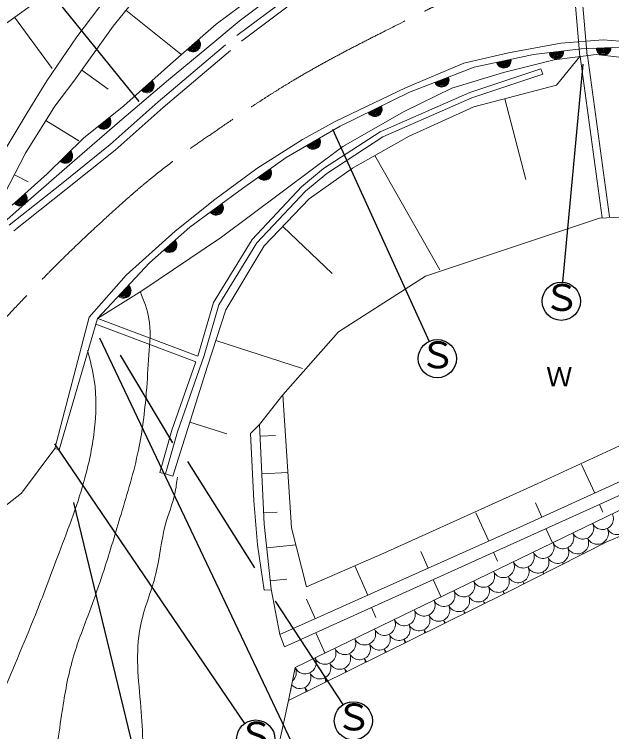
# Model space of a CAD drawing. Units: millimetres, scale not verified. Extents: x 175845757 to 176485757, y 60503629 to 60863629.
# Drawn here: x 175942553 to 175983204, y 60754455 to 60803299 of the extents above; entities that cross this region are included whole.
import ezdxf
from ezdxf.enums import TextEntityAlignment as Align

# ---------------------------------------------------------------- set-up
doc = ezdxf.new("R2010")
doc.units = ezdxf.units.MM
doc.header["$LTSCALE"] = 1000
doc.linetypes.add('CHAIN', pattern=[18.5, 12, -1.5, 3.5, -1.5])
doc.linetypes.add('DASHED', pattern=[7.5, 6, -1.5])
for name, color, linetype, lineweight in [('M-BGD', 7, 'Continuous', 13), ('M-BMK', 2, 'CHAIN', 13), ('M-STR-HTXT', 7, 'Continuous', 25)]:
    doc.layers.add(name, color=color, linetype=linetype, lineweight=lineweight)
doc.layers.add('M-BMK-HTXT', color=7, linetype='Continuous')
doc.styles.add('ＭＳ ゴシック', font='')
doc.styles.get('ＭＳ ゴシック').set_extended_font_data('MS Gothic')

msp = doc.modelspace()

# ---------------------------------------------------------------- linework, layer by layer
at = {"layer": 'M-BGD'}
for p, q in [((175980129, 60811049), (175981040, 60800423)), ((175980627, 60811092), (175981538, 60800465)), ((175951820, 60805661), (175949277, 60802488)), ((175959937, 60805357), (175956293, 60802633)), ((175940377, 60801501), (175945015, 60804898)), ((175946803, 60801769), (175948926, 60804585)), ((175953883, 60800580), (175950147, 60803573)), ((175957854, 60802827), (175959211, 60803845)), ((175945127, 60799603), (175942564, 60803103)), ((175949277, 60802488), (175946612, 60798757)), ((175956293, 60802633), (175953170, 60799901)), ((175955649, 60800986), (175957854, 60802827)), ((175944769, 60798775), (175946803, 60801769)), ((175979753, 60801329), (175982618, 60801562)), ((175982618, 60801562), (175986267, 60801285)), ((175976186, 60800685), (175979753, 60801329)), ((175981131, 60800959), (175984307, 60801098)), ((175953033, 60798829), (175955649, 60800986)), ((175973146, 60799984), (175976186, 60800685)), ((175973837, 60799702), (175977886, 60800575)), ((175977886, 60800575), (175981131, 60800959)), ((175979299, 60800205), (175982149, 60800561)), ((175982149, 60800561), (175988454, 60799813)), ((175975844, 60799350), (175979299, 60800205)), ((175979446, 60798472), (175981040, 60800423)), ((175981069, 60800426), (175982551, 60789433)), ((175981564, 60800493), (175983047, 60789500)), ((175953170, 60799901), (175949998, 60797070)), ((175969170, 60798288), (175973146, 60799984)), ((175969440, 60797992), (175973837, 60799702)), ((175973550, 60797979), (175978393, 60799598)), ((175978393, 60799598), (175978520, 60799219)), ((175948944, 60798214), (175947144, 60799501)), ((175972317, 60798282), (175975844, 60799350)), ((175973694, 60797605), (175978520, 60799219)), ((175943429, 60796585), (175944769, 60798775)), ((175946612, 60798757), (175945304, 60797036)), ((175949713, 60795995), (175953033, 60798829)), ((175964376, 60796008), (175969170, 60798288)), ((175969076, 60796679), (175972317, 60798282)), ((175973815, 60797001), (175979446, 60798472)), ((175964729, 60795683), (175969440, 60797992)), ((175967447, 60795310), (175973550, 60797979)), ((175967638, 60794957), (175973694, 60797605)), ((175977367, 60792044), (175975928, 60797553)), ((175945304, 60797036), (175943317, 60793838)), ((175949998, 60797070), (175947266, 60794875)), ((175964908, 60794292), (175969076, 60796679)), ((175969423, 60795005), (175973815, 60797001)), ((175941931, 60794104), (175943429, 60796585)), ((175946943, 60794679), (175944704, 60796070)), ((175946830, 60793499), (175949713, 60795995)), ((175961053, 60793543), (175964729, 60795683)), ((175962154, 60794780), (175964376, 60796008)), ((175963593, 60792791), (175967447, 60795310)), ((175947266, 60794875), (175944777, 60792435)), ((175959055, 60792792), (175962154, 60794780)), ((175963831, 60792468), (175967638, 60794957)), ((175965578, 60792820), (175969423, 60795005)), ((175956644, 60788130), (175964908, 60794292)), ((175943317, 60793838), (175941888, 60791076)), ((175943681, 60790761), (175946830, 60793499)), ((175958075, 60791449), (175961053, 60793543)), ((175971507, 60785906), (175967090, 60793679)), ((175956190, 60790687), (175959055, 60792792)), ((175962094, 60791546), (175963593, 60792791)), ((175962615, 60790740), (175965578, 60792820)), ((175944777, 60792435), (175942398, 60790308)), ((175943486, 60791898), (175942561, 60792377)), ((175962368, 60791254), (175963831, 60792468)), ((175954495, 60788801), (175958075, 60791449)), ((175958735, 60787977), (175962094, 60791546)), ((175959054, 60787733), (175962368, 60791254)), ((175940701, 60788121), (175943681, 60790761)), ((175953500, 60788524), (175956190, 60790687)), ((175959547, 60787525), (175962615, 60790740)), ((175982385, 60789426), (175992707, 60789826)), ((175970536, 60785465), (175982385, 60789426)), ((175951749, 60786372), (175954495, 60788801)), ((175964175, 60785656), (175960820, 60788858)), ((175950168, 60785542), (175953500, 60788524)), ((175951230, 60784461), (175956644, 60788130)), ((175956110, 60783674), (175958735, 60787977)), ((175956480, 60783511), (175959054, 60787733)), ((175956942, 60783175), (175959547, 60787525)), ((175948211, 60782578), (175951749, 60786372)), ((175947653, 60782677), (175950168, 60785542)), ((175964611, 60781684), (175970536, 60785465)), ((175948211, 60782578), (175951230, 60784461)), ((175955043, 60780016), (175956110, 60783674)), ((175955427, 60779904), (175956480, 60783511)), ((175955702, 60779351), (175956942, 60783175)), ((175945315, 60773731), (175947653, 60782677)), ((175945611, 60773637), (175948211, 60782578)), ((175948245, 60782582), (175955043, 60780016)), ((175948104, 60782208), (175954902, 60779642)), ((175960831, 60777396), (175964611, 60781684)), ((176000703, 60781757), (175978132, 60771326)), ((175962175, 60779185), (175956269, 60781100)), ((175953658, 60774870), (175955477, 60780076)), ((175953276, 60774991), (175954902, 60779642)), ((175976956, 60768368), (176002260, 60779961)), ((175953328, 60771849), (175955702, 60779351)), ((175960831, 60777396), (175959230, 60775369)), ((175961413, 60768345), (175960831, 60777396)), ((175957009, 60774742), (175954495, 60775538)), ((175959230, 60775369), (175959551, 60768593)), ((175952452, 60772112), (175953276, 60774991)), ((175952836, 60772002), (175953658, 60774870)), ((175960322, 60774630), (175959267, 60774580)), ((175945315, 60773731), (175943034, 60770691)), ((175945315, 60773731), (175945611, 60773637)), ((175960944, 60760237), (175990507, 60773602)), ((175981163, 60772639), (175982050, 60770702)), ((175952452, 60772112), (175952836, 60772002)), ((175952836, 60772002), (175953328, 60771849)), ((175961189, 60772093), (175959389, 60772008)), ((175978132, 60771326), (175967701, 60766601)), ((175943034, 60770691), (175941004, 60769099)), ((175961667, 60758814), (175984927, 60770105)), ((175978016, 60770038), (175978464, 60769059)), ((175982605, 60769399), (175982368, 60769923)), ((175988667, 60769856), (175982932, 60767398)), ((175960450, 60769396), (175959515, 60769351)), ((175973969, 60769364), (175974835, 60767422)), ((175959551, 60768593), (175960033, 60764161)), ((175960611, 60761079), (175976956, 60768368)), ((175962430, 60764311), (175961413, 60768345)), ((175979170, 60767316), (175978734, 60768280)), ((175982932, 60767398), (175976022, 60763907)), ((175961735, 60767180), (175959728, 60766962)), ((175967701, 60766601), (175962430, 60764311)), ((175970212, 60766730), (175970722, 60765588)), ((175975435, 60766075), (175975167, 60766667)), ((175965717, 60765735), (175966602, 60763750)), ((175961092, 60764836), (175959973, 60764714)), ((175971590, 60763648), (175971064, 60764812)), ((175960033, 60764161), (175960611, 60761079)), ((175976022, 60763907), (175961204, 60756569)), ((175962441, 60763487), (175963033, 60762159)), ((175967158, 60762230), (175966851, 60762908)), ((175960611, 60761079), (175960944, 60760237)), ((175963678, 60759825), (175963060, 60761194)), ((175961204, 60756569), (175961667, 60758814)), ((175960598, 60753755), (175961204, 60756569))]:
    msp.add_line(p, q, dxfattribs=at)
at = {"layer": 'M-BGD', "linetype": 'DASHED'}
for p, q in [((175957696, 60801865), (175961178, 60804462)), ((175958007, 60801474), (175961471, 60804056)), ((175952350, 60797344), (175957696, 60801865)), ((175952677, 60796966), (175958007, 60801474)), ((175949081, 60794442), (175952350, 60797344)), ((175949404, 60794061), (175952677, 60796966)), ((175945751, 60791754), (175949081, 60794442)), ((175946064, 60791363), (175949404, 60794061)), ((175942203, 60788943), (175945751, 60791754)), ((175942513, 60788551), (175946064, 60791363)), ((175958620, 60774758), (175959230, 60775369)), ((175958845, 60770166), (175958620, 60774758)), ((175959101, 60767180), (175958845, 60770166)), ((175959551, 60764097), (175959101, 60767180)), ((175960043, 60764105), (175959551, 60764097))]:
    msp.add_line(p, q, dxfattribs=at)
at = {"layer": 'M-BGD'}
for centre, radius, start, end in [((175954719, 60801242), 500, 221.4677, 41.4677), ((175954719, 60801242), 500, 221.4677, 41.4677), ((175954719, 60801242), 450, 221.4677, 41.4677), ((175954719, 60801242), 400, 221.4677, 41.4677), ((175954719, 60801242), 350, 221.4677, 41.4677), ((175954719, 60801242), 300, 221.4677, 41.4677), ((175954719, 60801242), 250, 221.4677, 41.4677), ((175954719, 60801242), 200, 221.4677, 41.4677), ((175954719, 60801242), 150, 221.4677, 41.4677), ((175954719, 60801242), 100, 221.4677, 41.4677), ((175954719, 60801242), 50, 221.4677, 41.4677), ((175982651, 60801020), 500, 182.6917, 2.6917), ((175982651, 60801020), 500, 182.6917, 2.6917), ((175982651, 60801020), 450, 182.6917, 2.6917), ((175982651, 60801020), 400, 182.6917, 2.6917), ((175982651, 60801020), 350, 182.6917, 2.6917), ((175982651, 60801020), 300, 182.6917, 2.6917), ((175982651, 60801020), 250, 182.6917, 2.6917), ((175982651, 60801020), 200, 182.6917, 2.6917), ((175982651, 60801020), 150, 182.6917, 2.6917), ((175982651, 60801020), 100, 182.6917, 2.6917), ((175982651, 60801020), 50, 182.6917, 2.6917), ((175979440, 60800759), 500, 186.7456, 6.7456), ((175979440, 60800759), 500, 186.7456, 6.7456), ((175979440, 60800759), 450, 186.7456, 6.7456), ((175979440, 60800759), 400, 186.7456, 6.7456), ((175979440, 60800759), 350, 186.7456, 6.7456), ((175979440, 60800759), 300, 186.7456, 6.7456), ((175979440, 60800759), 250, 186.7456, 6.7456), ((175979440, 60800759), 200, 186.7456, 6.7456), ((175979440, 60800759), 150, 186.7456, 6.7456), ((175979440, 60800759), 100, 186.7456, 6.7456), ((175979440, 60800759), 50, 186.7456, 6.7456), ((175975862, 60800138), 500, 192.1622, 12.1622), ((175975862, 60800138), 500, 192.1622, 12.1622), ((175975862, 60800138), 450, 192.1622, 12.1622), ((175975862, 60800138), 400, 192.1622, 12.1622), ((175975862, 60800138), 350, 192.1622, 12.1622), ((175975862, 60800138), 300, 192.1622, 12.1622), ((175975862, 60800138), 250, 192.1622, 12.1622), ((175975862, 60800138), 200, 192.1622, 12.1622), ((175975862, 60800138), 150, 192.1622, 12.1622), ((175975862, 60800138), 100, 192.1622, 12.1622), ((175975862, 60800138), 50, 192.1622, 12.1622), ((175951572, 60798461), 500, 221.4677, 41.4677), ((175951572, 60798461), 500, 221.4677, 41.4677), ((175951572, 60798461), 450, 221.4677, 41.4677), ((175951572, 60798461), 400, 221.4677, 41.4677), ((175951572, 60798461), 350, 221.4677, 41.4677), ((175951572, 60798461), 300, 221.4677, 41.4677), ((175951572, 60798461), 250, 221.4677, 41.4677), ((175951572, 60798461), 200, 221.4677, 41.4677), ((175971639, 60798847), 500, 201.2505, 21.2505), ((175971639, 60798847), 500, 201.2505, 21.2505), ((175971639, 60798847), 450, 201.2505, 21.2505), ((175971639, 60798847), 400, 201.2505, 21.2505), ((175971639, 60798847), 350, 201.2505, 21.2505), ((175971639, 60798847), 300, 201.2505, 21.2505), ((175971639, 60798847), 250, 201.2505, 21.2505), ((175971639, 60798847), 200, 201.2505, 21.2505), ((175971639, 60798847), 150, 201.2505, 21.2505), ((175971639, 60798847), 100, 201.2505, 21.2505), ((175971639, 60798847), 50, 201.2505, 21.2505), ((175951572, 60798461), 150, 221.4677, 41.4677), ((175951572, 60798461), 100, 221.4677, 41.4677), ((175951572, 60798461), 50, 221.4677, 41.4677), ((175967085, 60796838), 500, 206.1106, 26.1106), ((175967085, 60796838), 500, 206.1106, 26.1106), ((175967085, 60796838), 450, 206.1106, 26.1106), ((175967085, 60796838), 400, 206.1106, 26.1106), ((175967085, 60796838), 350, 206.1106, 26.1106), ((175967085, 60796838), 300, 206.1106, 26.1106), ((175967085, 60796838), 250, 206.1106, 26.1106), ((175967085, 60796838), 200, 206.1106, 26.1106), ((175967085, 60796838), 150, 206.1106, 26.1106), ((175967085, 60796838), 100, 206.1106, 26.1106), ((175967085, 60796838), 50, 206.1106, 26.1106), ((175948632, 60795973), 500, 218.7844, 38.7844), ((175948632, 60795973), 500, 218.7844, 38.7844), ((175948632, 60795973), 450, 218.7844, 38.7844), ((175948632, 60795973), 400, 218.7844, 38.7844), ((175948632, 60795973), 350, 218.7844, 38.7844), ((175948632, 60795973), 300, 218.7844, 38.7844), ((175948632, 60795973), 250, 218.7844, 38.7844), ((175948632, 60795973), 200, 218.7844, 38.7844), ((175948632, 60795973), 150, 218.7844, 38.7844), ((175948632, 60795973), 100, 218.7844, 38.7844), ((175948632, 60795973), 50, 218.7844, 38.7844), ((175962891, 60794613), 500, 210.2113, 30.2113), ((175962891, 60794613), 500, 210.2113, 30.2113), ((175962891, 60794613), 450, 210.2113, 30.2113), ((175962891, 60794613), 400, 210.2113, 30.2113), ((175962891, 60794613), 350, 210.2113, 30.2113), ((175962891, 60794613), 300, 210.2113, 30.2113), ((175962891, 60794613), 250, 210.2113, 30.2113), ((175962891, 60794613), 200, 210.2113, 30.2113), ((175962891, 60794613), 150, 210.2113, 30.2113), ((175962891, 60794613), 100, 210.2113, 30.2113), ((175962891, 60794613), 50, 210.2113, 30.2113), ((175946021, 60793655), 500, 224.4327, 44.4327), ((175946021, 60793655), 500, 224.4327, 44.4327), ((175946021, 60793655), 450, 224.4327, 44.4327), ((175946021, 60793655), 400, 224.4327, 44.4327), ((175946021, 60793655), 350, 224.4327, 44.4327), ((175946021, 60793655), 300, 224.4327, 44.4327), ((175946021, 60793655), 250, 224.4327, 44.4327), ((175946021, 60793655), 200, 224.4327, 44.4327), ((175946021, 60793655), 150, 224.4327, 44.4327), ((175946021, 60793655), 100, 224.4327, 44.4327), ((175946021, 60793655), 50, 224.4327, 44.4327), ((175959564, 60792496), 500, 215.112, 35.112), ((175959564, 60792496), 500, 215.112, 35.112), ((175959564, 60792496), 450, 215.112, 35.112), ((175959564, 60792496), 400, 215.112, 35.112), ((175959564, 60792496), 350, 215.112, 35.112), ((175959564, 60792496), 300, 215.112, 35.112), ((175959564, 60792496), 250, 215.112, 35.112), ((175959564, 60792496), 200, 215.112, 35.112), ((175959564, 60792496), 150, 215.112, 35.112), ((175959564, 60792496), 100, 215.112, 35.112), ((175959564, 60792496), 50, 215.112, 35.112), ((175942930, 60790754), 500, 222.2991, 42.2991), ((175942930, 60790754), 500, 222.2991, 42.2991), ((175942930, 60790754), 450, 222.2991, 42.2991), ((175942930, 60790754), 400, 222.2991, 42.2991), ((175942930, 60790754), 350, 222.2991, 42.2991), ((175942930, 60790754), 300, 222.2991, 42.2991), ((175942930, 60790754), 250, 222.2991, 42.2991), ((175942930, 60790754), 200, 222.2991, 42.2991), ((175942930, 60790754), 150, 222.2991, 42.2991), ((175942930, 60790754), 100, 222.2991, 42.2991), ((175942930, 60790754), 50, 222.2991, 42.2991), ((175956285, 60790125), 500, 216.4932, 36.4932), ((175956285, 60790125), 500, 216.4932, 36.4932), ((175956285, 60790125), 450, 216.4932, 36.4932), ((175956285, 60790125), 400, 216.4932, 36.4932), ((175956285, 60790125), 350, 216.4932, 36.4932), ((175956285, 60790125), 300, 216.4932, 36.4932), ((175956285, 60790125), 250, 216.4932, 36.4932), ((175956285, 60790125), 200, 216.4932, 36.4932), ((175956285, 60790125), 150, 216.4932, 36.4932), ((175956285, 60790125), 100, 216.4932, 36.4932), ((175956285, 60790125), 50, 216.4932, 36.4932), ((175953122, 60787586), 500, 221.4965, 41.4965), ((175953122, 60787586), 500, 221.4965, 41.4965), ((175953122, 60787586), 450, 221.4965, 41.4965), ((175953122, 60787586), 400, 221.4965, 41.4965), ((175953122, 60787586), 350, 221.4965, 41.4965), ((175953122, 60787586), 300, 221.4965, 41.4965), ((175953122, 60787586), 250, 221.4965, 41.4965), ((175953122, 60787586), 200, 221.4965, 41.4965), ((175953122, 60787586), 150, 221.4965, 41.4965), ((175953122, 60787586), 100, 221.4965, 41.4965), ((175953122, 60787586), 50, 221.4965, 41.4965), ((175949997, 60784477), 500, 227.2363, 47.2363), ((175949997, 60784477), 500, 227.2363, 47.2363), ((175949997, 60784477), 450, 227.2363, 47.2363), ((175949997, 60784477), 400, 227.2363, 47.2363), ((175949997, 60784477), 350, 227.2363, 47.2363), ((175949997, 60784477), 300, 227.2363, 47.2363), ((175949997, 60784477), 250, 227.2363, 47.2363), ((175949997, 60784477), 200, 227.2363, 47.2363), ((175949997, 60784477), 150, 227.2363, 47.2363), ((175949997, 60784477), 100, 227.2363, 47.2363), ((175949997, 60784477), 50, 227.2363, 47.2363), ((175982582, 60768967), 750, 205.8943, 25.8943), ((175983585, 60768620), 750, 205.8943, 25.8943), ((175981233, 60768312), 750, 205.8943, 25.8943), ((175982235, 60767965), 750, 205.8943, 25.8943), ((175981580, 60769314), 750, 295.6045, 296.1841), ((175979884, 60767657), 750, 205.8943, 25.8943), ((175978534, 60767002), 750, 205.8943, 25.8943), ((175980886, 60767310), 750, 205.8943, 25.8943), ((175979537, 60766655), 750, 205.8943, 25.8943), ((175981888, 60766963), 750, 20.5154, 25.8943), ((175983238, 60767618), 750, 205.8943, 211.2654), ((175977185, 60766347), 750, 205.8943, 25.8943), ((175981888, 60766963), 750, 205.8943, 213.0863), ((175980539, 60766308), 750, 18.6879, 25.8943), ((175975835, 60765692), 750, 205.8943, 25.8943), ((175976183, 60766694), 750, 295.6074, 296.1813), ((175978187, 60766000), 750, 205.8943, 25.8943), ((175979189, 60765653), 750, 16.852, 25.8943), ((175980539, 60766308), 750, 205.8943, 214.9138), ((175974486, 60765037), 750, 205.8943, 25.8943), ((175976838, 60765345), 750, 205.8943, 25.8943), ((175975488, 60764690), 750, 205.8943, 25.8943), ((175979189, 60765653), 750, 205.8943, 216.7497), ((175977840, 60764997), 750, 15.0061, 25.8943), ((175973137, 60764382), 750, 205.8943, 25.8943), ((175977840, 60764997), 750, 205.8943, 218.5956), ((175976491, 60764342), 750, 13.1472, 25.8943), ((175971787, 60763727), 750, 205.8943, 25.8943), ((175974139, 60764034), 750, 205.8943, 25.8943), ((175975141, 60763687), 750, 11.3763, 25.8943), ((175976491, 60764342), 750, 205.8943, 220.3828), ((175972789, 60763379), 750, 205.8943, 25.8943), ((175970438, 60763071), 750, 205.8943, 25.8943), ((175971440, 60762724), 750, 205.8943, 25.8943), ((175970785, 60764074), 750, 295.6102, 296.1785), ((175975141, 60763687), 750, 205.8943, 221.3122), ((175973792, 60763032), 750, 10.4433, 25.8943), ((175969088, 60762416), 750, 205.8943, 25.8943), ((175972442, 60762377), 750, 9.5049, 25.8943), ((175973792, 60763032), 750, 205.8943, 222.2452), ((175967739, 60761761), 750, 205.8943, 25.8943), ((175970091, 60762069), 750, 205.8943, 25.8943), ((175972442, 60762377), 750, 205.8943, 223.1836), ((175971093, 60761722), 750, 8.5623, 25.8943), ((175968741, 60761414), 750, 205.8943, 25.8943), ((175966390, 60761106), 750, 205.8943, 25.8943), ((175967392, 60760759), 750, 205.8943, 25.8943), ((175966737, 60762109), 750, 295.7284, 296.0603), ((175971093, 60761722), 750, 205.8943, 224.1262), ((175969744, 60761067), 750, 7.6148, 25.8943), ((175965040, 60760451), 750, 205.8943, 25.8943), ((175965387, 60761453), 750, 295.6129, 296.1758), ((175968394, 60760412), 750, 6.6626, 25.8943), ((175969744, 60761067), 750, 205.8943, 225.0737), ((175963691, 60759796), 750, 205.8943, 25.8943), ((175966042, 60760104), 750, 205.8943, 25.8943), ((175968394, 60760412), 750, 205.8943, 226.026), ((175967045, 60759757), 750, 5.7039, 25.8943), ((175964693, 60759449), 750, 205.8943, 25.8943), ((175962341, 60759141), 750, 205.8944, 25.8943), ((175963344, 60758794), 750, 205.8943, 25.8943), ((175965695, 60759102), 750, 4.7392, 25.8943), ((175967045, 60759757), 750, 205.8943, 226.9846), ((175960992, 60758486), 750, 310.7868, 25.8943), ((175962341, 60759141), 750, 205.8943, 205.8944), ((175961339, 60759488), 750, 295.8944, 296.1871), ((175965695, 60759102), 750, 205.8943, 227.9493), ((175964346, 60758447), 750, 3.7681, 25.8943), ((175961994, 60758139), 750, 220.787, 25.8943), ((175964346, 60758447), 750, 205.8943, 228.9204), ((175962997, 60757792), 750, 2.79, 25.8943), ((175960645, 60757484), 750, 335.779, 0.9024), ((175961647, 60757137), 750, 1.8045, 25.8943), ((175962997, 60757792), 750, 205.8943, 229.8985)]:
    msp.add_arc(centre, radius, start, end, dxfattribs=at)
for points, knots in [([(175938600, 60800417), (175938846, 60801265), (175939093, 60802113), (175939339, 60802960), (175939739, 60804337), (175940137, 60805715), (175940588, 60807075), (175940908, 60808045), (175941256, 60809006), (175941605, 60809965), (175942096, 60811316), (175942592, 60812664), (175943107, 60814011), (175943479, 60814979), (175943860, 60815947), (175944356, 60816854), (175944654, 60817400), (175944993, 60817923), (175945327, 60818449), (175945693, 60819025), (175946053, 60819604), (175946413, 60820183)], [0, 0, 0, 0, 1, 1, 1, 2, 2, 2, 3, 3, 3, 4, 4, 4, 5, 5, 5, 6, 6, 6, 7, 7, 7, 7]), ([(175951128, 60784395), (175951366, 60783801), (175951604, 60783207), (175951713, 60782591), (175951856, 60781783), (175951776, 60780938), (175951713, 60780104), (175951649, 60779247), (175951603, 60778401), (175951534, 60777553), (175951428, 60776237), (175951266, 60774916), (175950998, 60773620), (175950692, 60772141), (175950246, 60770696), (175949812, 60769248), (175949433, 60767988), (175949064, 60766727), (175948658, 60765478), (175948333, 60764480), (175947985, 60763489), (175947618, 60762504), (175947234, 60761477), (175946829, 60760456), (175946528, 60759406), (175946196, 60758247), (175945990, 60757052), (175945806, 60755858), (175945572, 60754328), (175945375, 60752799), (175945235, 60751258), (175945126, 60750061), (175945051, 60748857), (175944844, 60747680), (175944551, 60746011), (175943991, 60744395), (175943431, 60742779)], [0, 0, 0, 0, 1, 1, 1, 2, 2, 2, 3, 3, 3, 4, 4, 4, 5, 5, 5, 6, 6, 6, 7, 7, 7, 8, 8, 8, 9, 9, 9, 10, 10, 10, 11, 11, 11, 12, 12, 12, 12]), ([(175935714, 60741705), (175936151, 60742540), (175936588, 60743376), (175936983, 60744232), (175937262, 60744837), (175937520, 60745452), (175937758, 60746074), (175938282, 60747444), (175938711, 60748848), (175939177, 60750239), (175939880, 60752340), (175940666, 60754413), (175941508, 60756462), (175942325, 60758450), (175943193, 60760415), (175943986, 60762410), (175944499, 60763700), (175944981, 60765002), (175945473, 60766302), (175946124, 60768019), (175946795, 60769732), (175947291, 60771497), (175947605, 60772615), (175947849, 60773753), (175947988, 60774912), (175948128, 60776072), (175948163, 60777253), (175947988, 60778400), (175947885, 60779081), (175947707, 60779750), (175947529, 60780419)], [0, 0, 0, 0, 1, 1, 1, 2, 2, 2, 3, 3, 3, 4, 4, 4, 5, 5, 5, 6, 6, 6, 7, 7, 7, 8, 8, 8, 9, 9, 9, 10, 10, 10, 10]), ([(175950256, 60746537), (175950462, 60747194), (175950668, 60747852), (175950827, 60748522), (175951022, 60749341), (175951146, 60750179), (175951218, 60751017), (175951364, 60752713), (175951298, 60754410), (175951158, 60756128), (175951007, 60757978), (175950771, 60759851), (175951128, 60761630), (175951370, 60762836), (175951886, 60763999), (175952180, 60765208), (175952452, 60766321), (175952536, 60767475), (175952842, 60768576), (175953035, 60769272), (175953316, 60769947), (175953473, 60770650), (175953557, 60771026), (175953605, 60771409), (175953654, 60771793)], [0, 0, 0, 0, 1, 1, 1, 2, 2, 2, 3, 3, 3, 4, 4, 4, 5, 5, 5, 6, 6, 6, 7, 7, 7, 8, 8, 8, 8])]:
    msp.add_open_spline(points, degree=3, knots=knots, dxfattribs=at)
at = {"layer": 'M-BMK'}
msp.add_open_spline([(175918671, 60758695), (175921517, 60761553), (175924362, 60764411), (175927150, 60767326), (175929743, 60770037), (175932287, 60772797), (175934922, 60775469), (175936655, 60777225), (175938427, 60778944), (175940142, 60780719), (175941902, 60782541), (175943601, 60784423), (175945392, 60786214), (175946446, 60787267), (175947530, 60788288), (175948628, 60789297), (175949829, 60790401), (175951045, 60791490), (175952322, 60792502), (175953640, 60793547), (175955022, 60794510), (175956412, 60795463), (175958106, 60796625), (175959812, 60797770), (175961571, 60798821), (175964159, 60800366), (175966865, 60801706), (175969569, 60803064), (175970969, 60803767), (175972368, 60804476), (175973843, 60804987), (175975145, 60805439), (175976505, 60805737), (175977872, 60805934), (175979742, 60806202), (175981623, 60806281), (175983519, 60806330), (175984931, 60806367), (175986351, 60806388), (175987732, 60806178), (175989407, 60805923), (175991026, 60805331), (175992647, 60804774), (175993857, 60804358), (175995067, 60803962), (175996218, 60803430), (175997263, 60802948), (175998259, 60802354), (175999255, 60801760)], degree=3, knots=[0, 0, 0, 0, 1, 1, 1, 2, 2, 2, 3, 3, 3, 4, 4, 4, 5, 5, 5, 6, 6, 6, 7, 7, 7, 8, 8, 8, 9, 9, 9, 10, 10, 10, 11, 11, 11, 12, 12, 12, 13, 13, 13, 14, 14, 14, 15, 15, 15, 16, 16, 16, 16], dxfattribs=at)
at = {"layer": 'M-STR-HTXT'}
for p, q in [((175951047, 60797369), (175937472, 60814162)), ((175979876, 60785059), (175981273, 60799909)), ((175964213, 60795477), (175970775, 60781026)), ((175965342, 60745515), (175948380, 60781240)), ((175953333, 60774128), (175949777, 60780097)), ((175958240, 60755018), (175945309, 60774043)), ((175958921, 60765619), (175954349, 60772858)), ((175953885, 60739975), (175946602, 60770064)), ((175964935, 60756297), (175960318, 60763333))]:
    msp.add_line(p, q, dxfattribs=at)
for centre in [(175979778, 60783763), (175971338, 60779854), (175965627, 60755196), (175958982, 60753951)]:
    msp.add_circle(centre, 1300, dxfattribs=at)

# ---------------------------------------------------------------- texts
at = {"layer": 'M-BMK-HTXT', "style": 'ＭＳ ゴシック'}
msp.add_text('Ｗ', height=1320, dxfattribs=at).set_placement((175978740, 60777574), align=Align.BOTTOM_LEFT)
at = {"layer": 'M-STR-HTXT', "style": 'ＭＳ ゴシック'}
for p in [(175978546, 60782558), (175970106, 60778649), (175964395, 60753991), (175957750, 60752746)]:
    msp.add_text('Ｓ', height=1833, dxfattribs=at).set_placement(p, align=Align.BOTTOM_LEFT)

doc.saveas('drawing.dxf')
